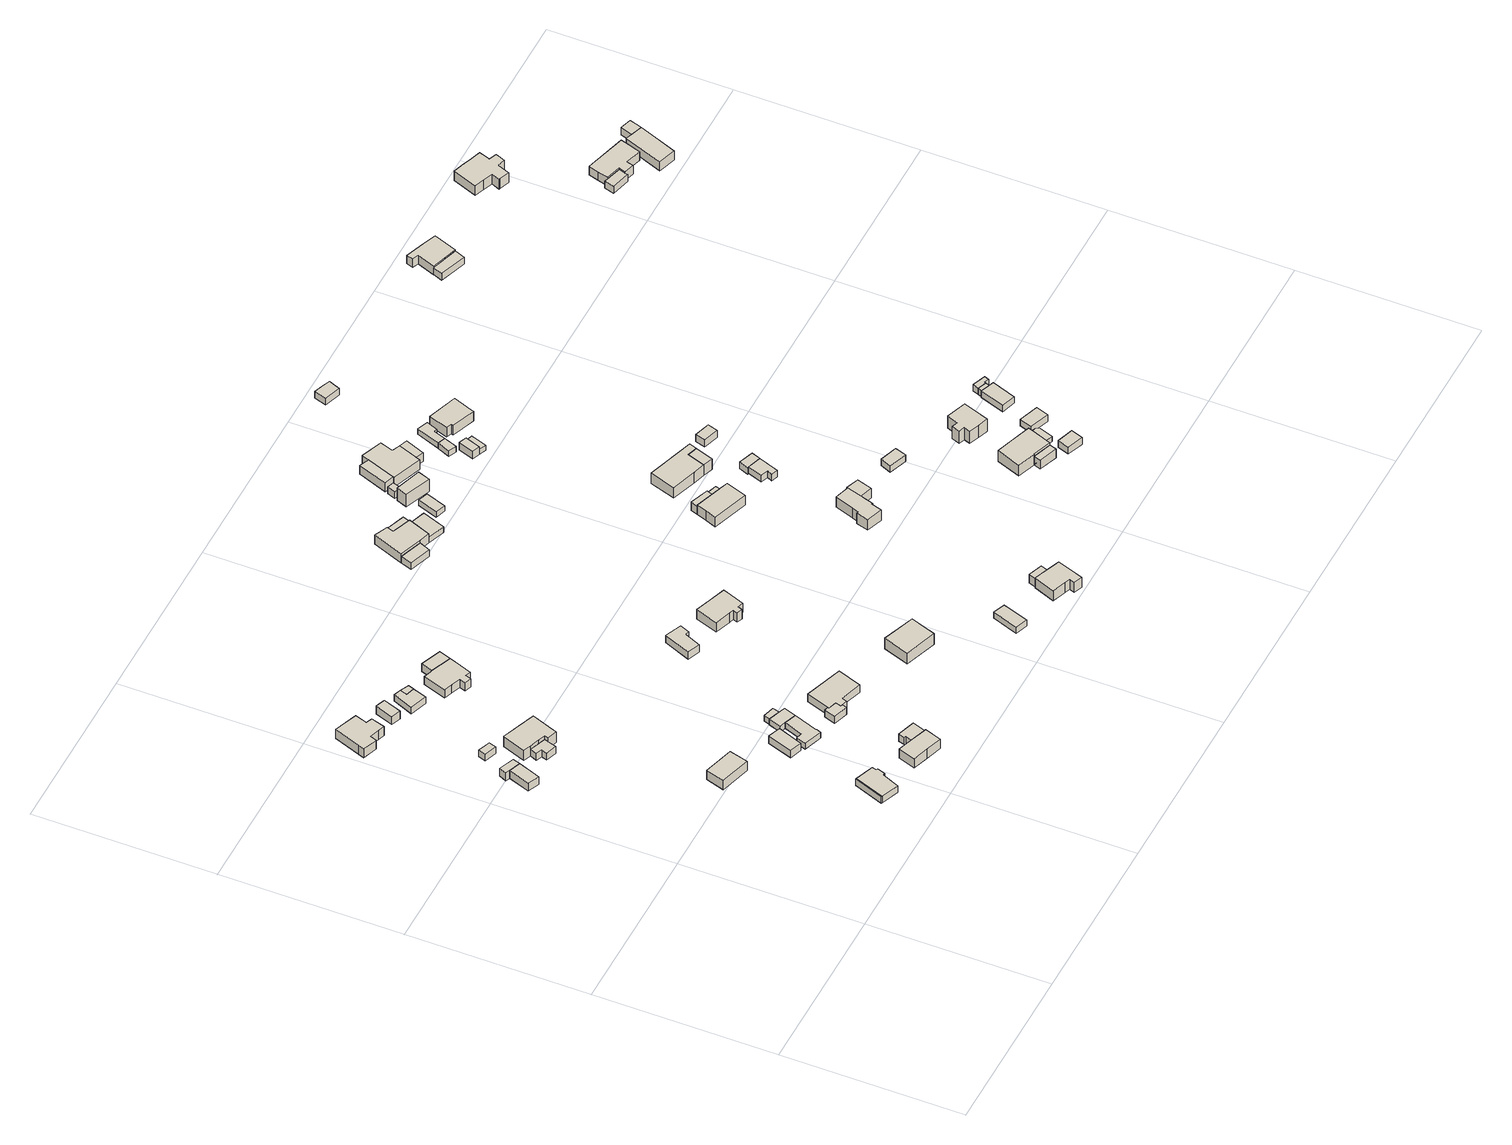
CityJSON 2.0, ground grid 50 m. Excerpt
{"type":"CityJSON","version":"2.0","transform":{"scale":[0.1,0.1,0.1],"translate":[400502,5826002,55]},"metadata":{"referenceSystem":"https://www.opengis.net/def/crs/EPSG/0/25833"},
"CityObjects":{
"building1":{"type":"Building","attributes":{"Gemeindeschluessel":"11000011","BezugspunktDach":"2200","function":"31001_2143","measuredHeight":2.61,"storeysAboveGround":1},"address":[{"country":"Germany","locality":"Berlin","thoroughfareNumber":"89 (1)","thoroughfareName":"Hauptweg"}],"geometry":[{"type":"Solid","lod":"1","boundaries":[[[[0,1,2,3]],[[4,5,6,7]],[[4,7,3,2]],[[5,4,2,1]],[[6,5,1,0]],[[7,6,0,3]]]]}]},
"building2":{"type":"Building","attributes":{"Gemeindeschluessel":"11000011","BezugspunktDach":"2200","function":"31001_2463","measuredHeight":2.58,"storeysAboveGround":1},"address":[{"country":"Germany","locality":"Berlin","thoroughfareNumber":"89 (2)","thoroughfareName":"Hauptweg"}],"geometry":[{"type":"Solid","lod":"1","boundaries":[[[[2,1,8,9,10]],[[11,12,5,4,13]],[[11,13,10,9]],[[12,11,9,8]],[[5,12,8,1]],[[4,5,1,2]],[[13,4,2,10]]]]}]},
"building3":{"type":"Building","attributes":{"Gemeindeschluessel":"11000011","BezugspunktDach":"2200","function":"31001_2143","measuredHeight":2.24,"storeysAboveGround":1},"address":[{"country":"Germany","locality":"Berlin","thoroughfareNumber":"89 (3)","thoroughfareName":"Hauptweg"}],"geometry":[{"type":"Solid","lod":"1","boundaries":[[[[14,15,16,17]],[[18,19,20,21]],[[18,21,17,16]],[[19,18,16,15]],[[20,19,15,14]],[[21,20,14,17]]]]}]},
"building4":{"type":"Building","attributes":{"Gemeindeschluessel":"11000011","BezugspunktDach":"2200","function":"31001_1010","measuredHeight":5.2,"storeysAboveGround":1},"address":[{"country":"Germany","locality":"Berlin","thoroughfareNumber":"79","thoroughfareName":"Am Ahornweg"}],"geometry":[{"type":"Solid","lod":"1","boundaries":[[[[22,23,24,25,26,27,28,29,30,31,32]],[[33,34,35,36,37,38,39,40,41,42,43]],[[33,43,32,31]],[[34,33,31,30]],[[35,34,30,29]],[[36,35,29,28]],[[37,36,28,27]],[[38,37,27,26]],[[39,38,26,25]],[[40,39,25,24]],[[41,40,24,23]],[[42,41,23,22]],[[43,42,22,32]]]]}]},
"building5":{"type":"Building","attributes":{"Gemeindeschluessel":"11000011","BezugspunktDach":"2200","function":"51009_1610","measuredHeight":2.12,"storeysAboveGround":0},"address":[{"country":"Germany","locality":"Berlin"}],"geometry":[{"type":"Solid","lod":"1","boundaries":[[[[44,45,46,47]],[[48,49,50,51]],[[48,51,47,46]],[[49,48,46,45]],[[50,49,45,44]],[[51,50,44,47]]]]}]},
"building6":{"type":"Building","attributes":{"Gemeindeschluessel":"11000011","BezugspunktDach":"2200","function":"31001_1010","measuredHeight":3.59,"storeysAboveGround":1},"address":[{"country":"Germany","locality":"Berlin","thoroughfareNumber":"162","thoroughfareName":"Hauptweg"}],"geometry":[{"type":"Solid","lod":"1","boundaries":[[[[52,53,54,55]],[[56,57,58,59]],[[56,59,55,54]],[[57,56,54,53]],[[58,57,53,52]],[[59,58,52,55]]]]}]},
"building7":{"type":"Building","attributes":{"Gemeindeschluessel":"11000011","BezugspunktDach":"2200","function":"51009_1610","measuredHeight":2.34,"storeysAboveGround":0},"address":[{"country":"Germany","locality":"Berlin"}],"geometry":[{"type":"Solid","lod":"1","boundaries":[[[[60,61,62,63,64,65,66]],[[67,68,69,70,71,72,73]],[[67,73,66,65]],[[68,67,65,64]],[[69,68,64,63]],[[70,69,63,62]],[[71,70,62,61]],[[72,71,61,60]],[[73,72,60,66]]]]}]},
"building8":{"type":"Building","attributes":{"Gemeindeschluessel":"11000011","BezugspunktDach":"2200","function":"31001_2143","measuredHeight":2.2,"storeysAboveGround":1},"address":[{"country":"Germany","locality":"Berlin","thoroughfareNumber":"173 (1)","thoroughfareName":"Am Lindenweg"}],"geometry":[{"type":"Solid","lod":"1","boundaries":[[[[74,75,76,77,78,79,45,44]],[[80,81,82,83,84,85,86,87]],[[80,87,44,45]],[[81,80,45,79]],[[82,81,79,78]],[[83,82,78,77]],[[84,83,77,76]],[[85,84,76,75]],[[86,85,75,74]],[[87,86,74,44]]]]}]},
"building9":{"type":"Building","attributes":{"Gemeindeschluessel":"11000011","BezugspunktDach":"2200","function":"31001_1010","measuredHeight":4.17,"storeysAboveGround":1},"address":[{"country":"Germany","locality":"Berlin","thoroughfareNumber":"89","thoroughfareName":"Hauptweg"}],"geometry":[{"type":"Solid","lod":"1","boundaries":[[[[88,89,90,91,92,93,94,95,96,97]],[[98,99,100,101,102,69,68,103,67,104]],[[98,104,97,96]],[[99,98,96,95]],[[100,99,95,94]],[[101,100,94,93]],[[102,101,93,92]],[[69,102,92,91]],[[68,69,91,90]],[[103,68,90,89]],[[67,103,89,88]],[[104,67,88,97]]]]}]},
"building10":{"type":"Building","attributes":{"Gemeindeschluessel":"11000011","BezugspunktDach":"2200","function":"31001_1010","measuredHeight":2.87,"storeysAboveGround":1},"address":[{"country":"Germany","locality":"Berlin","thoroughfareNumber":"79 (1)","thoroughfareName":"Am Ahornweg"}],"geometry":[{"type":"Solid","lod":"1","boundaries":[[[[105,106,107,108,109]],[[110,111,112,113,114]],[[110,114,109,108]],[[111,110,108,107]],[[112,111,107,106]],[[113,112,106,105]],[[114,113,105,109]]]]}]},
"building11":{"type":"Building","attributes":{"Gemeindeschluessel":"11000011","BezugspunktDach":"2200","function":"31001_2723","measuredHeight":2.41,"storeysAboveGround":1},"address":[{"country":"Germany","locality":"Berlin","thoroughfareNumber":"162 (1)","thoroughfareName":"Hauptweg"}],"geometry":[{"type":"Solid","lod":"1","boundaries":[[[[115,116,117,118]],[[119,120,121,122]],[[119,122,118,117]],[[120,119,117,116]],[[121,120,116,115]],[[122,121,115,118]]]]}]},
"building12":{"type":"Building","attributes":{"Gemeindeschluessel":"11000011","BezugspunktDach":"2200","function":"31001_2143","measuredHeight":2.14,"storeysAboveGround":1},"address":[{"country":"Germany","locality":"Berlin","thoroughfareNumber":"91 (2)","thoroughfareName":"Hauptweg"}],"geometry":[{"type":"Solid","lod":"1","boundaries":[[[[123,124,125,126,127,128]],[[129,130,131,132,133,134]],[[129,134,128,127]],[[130,129,127,126]],[[131,130,126,125]],[[132,131,125,124]],[[133,132,124,123]],[[134,133,123,128]]]]}]},
"building13":{"type":"Building","attributes":{"Gemeindeschluessel":"11000011","BezugspunktDach":"2200","function":"51009_1610","measuredHeight":2.03,"storeysAboveGround":0},"address":[{"country":"Germany","locality":"Berlin"}],"geometry":[{"type":"Solid","lod":"1","boundaries":[[[[124,135,126,125]],[[136,137,138,139]],[[136,139,125,126]],[[137,136,126,135]],[[138,137,135,124]],[[139,138,124,125]]]]}]},
"building14":{"type":"Building","attributes":{"Gemeindeschluessel":"11000011","function":"31001_1010"},"address":[{"country":"Germany","locality":"Berlin","thoroughfareNumber":"173","thoroughfareName":"Am Lindenweg"}],"children":["building14-1","building14-2"]},
"building14-1":{"type":"BuildingPart","attributes":{"BezugspunktDach":"2200","measuredHeight":3.71,"storeysAboveGround":1},"parents":["building14"],"geometry":[{"type":"MultiSurface","lod":"1","boundaries":[[[140,141,142,143,144,145]],[[146,147,148,149,150,151]],[[146,151,145,144]],[[147,146,144,143]],[[152,153,147,143,142]],[[149,148,142,141]],[[150,149,141,140]],[[151,150,140,145]],[[154,148,147,153,152]]]}]},
"building14-2":{"type":"BuildingPart","attributes":{"BezugspunktDach":"2200","measuredHeight":2.48,"storeysAboveGround":1},"parents":["building14"],"geometry":[{"type":"Solid","lod":"1","boundaries":[[[[152,155,156,157,158,153]],[[159,160,161,162,148,147]],[[159,147,153,158]],[[160,159,158,157]],[[161,160,157,156]],[[162,161,156,155]],[[148,162,155,152]],[[152,153,147,148]]]]}]},
"building15":{"type":"Building","attributes":{"Gemeindeschluessel":"11000011","BezugspunktDach":"2200","function":"31001_2723","measuredHeight":1.94,"storeysAboveGround":1},"address":[{"country":"Germany","locality":"Berlin","thoroughfareNumber":"175 (1)","thoroughfareName":"Am Lindenweg"}],"geometry":[{"type":"Solid","lod":"1","boundaries":[[[[163,164,165,166,167,168,169,170]],[[171,172,173,174,175,176,177,178]],[[171,178,170,169]],[[172,171,169,168]],[[173,172,168,167]],[[174,173,167,166]],[[175,174,166,165]],[[176,175,165,164]],[[177,176,164,163]],[[178,177,163,170]]]]}]},
"building16":{"type":"Building","attributes":{"Gemeindeschluessel":"11000011","BezugspunktDach":"2200","function":"31001_2463","measuredHeight":1.91,"storeysAboveGround":1},"address":[{"country":"Germany","locality":"Berlin","thoroughfareNumber":"175 (2)","thoroughfareName":"Am Lindenweg"}],"geometry":[{"type":"Solid","lod":"1","boundaries":[[[[167,166,179,180,181,182]],[[183,184,185,174,173,186]],[[183,186,182,181]],[[184,183,181,180]],[[185,184,180,179]],[[174,185,179,166]],[[173,174,166,167]],[[186,173,167,182]]]]}]},
"building17":{"type":"Building","attributes":{"Gemeindeschluessel":"11000011","BezugspunktDach":"2200","function":"31001_2723","measuredHeight":1.85,"storeysAboveGround":1},"address":[{"country":"Germany","locality":"Berlin","thoroughfareNumber":"175 (3)","thoroughfareName":"Am Lindenweg"}],"geometry":[{"type":"Solid","lod":"1","boundaries":[[[[180,187,188,181]],[[189,190,191,192]],[[189,192,181,188]],[[190,189,188,187]],[[191,190,187,180]],[[192,191,180,181]]]]}]},
"building18":{"type":"Building","attributes":{"Gemeindeschluessel":"11000011","BezugspunktDach":"2200","function":"31001_1010","measuredHeight":2.69,"storeysAboveGround":1},"address":[{"country":"Germany","locality":"Berlin","thoroughfareNumber":"91","thoroughfareName":"Hauptweg"}],"geometry":[{"type":"Solid","lod":"1","boundaries":[[[[193,194,195,196,197,198,199,200,201,202,203]],[[204,205,206,207,208,209,210,211,212,213,214]],[[204,214,203,202]],[[205,204,202,201]],[[206,205,201,200]],[[207,206,200,199]],[[208,207,199,198]],[[209,208,198,197]],[[210,209,197,196]],[[211,210,196,195]],[[212,211,195,194]],[[213,212,194,193]],[[214,213,193,203]]]]}]},
"building19":{"type":"Building","attributes":{"Gemeindeschluessel":"11000011","BezugspunktDach":"2200","function":"51009_1610","measuredHeight":2.43,"storeysAboveGround":0},"address":[{"country":"Germany","locality":"Berlin"}],"geometry":[{"type":"Solid","lod":"1","boundaries":[[[[215,216,217,218,219,220,221,222]],[[223,224,225,226,227,228,229,230]],[[223,230,222,221]],[[224,223,221,220]],[[225,224,220,219]],[[226,225,219,218]],[[227,226,218,217]],[[228,227,217,216]],[[229,228,216,215]],[[230,229,215,222]]]]}]},
"building20":{"type":"Building","attributes":{"Gemeindeschluessel":"11000011","BezugspunktDach":"2200","function":"31001_2463","measuredHeight":2.58,"storeysAboveGround":1},"address":[{"country":"Germany","locality":"Berlin","thoroughfareNumber":"91 (1)","thoroughfareName":"Hauptweg"}],"geometry":[{"type":"Solid","lod":"1","boundaries":[[[[199,231,232,200]],[[233,234,235,236]],[[233,236,200,232]],[[234,233,232,231]],[[235,234,231,199]],[[236,235,199,200]]]]}]},
"building21":{"type":"Building","attributes":{"Gemeindeschluessel":"11000011","BezugspunktDach":"2200","function":"31001_1010","measuredHeight":2.49,"storeysAboveGround":1},"address":[{"country":"Germany","locality":"Berlin","thoroughfareNumber":"175","thoroughfareName":"Am Lindenweg"}],"geometry":[{"type":"Solid","lod":"1","boundaries":[[[[218,217,216,237,238,239,240,241,220,219]],[[242,243,244,245,246,247,248,249,250,251]],[[242,251,219,220]],[[243,242,220,241]],[[244,243,241,240]],[[245,244,240,239]],[[246,245,239,238]],[[247,246,238,237]],[[248,247,237,216]],[[249,248,216,217]],[[250,249,217,218]],[[251,250,218,219]]]]}]},
"building22":{"type":"Building","attributes":{"Gemeindeschluessel":"11000011","BezugspunktDach":"2200","function":"31001_1010","measuredHeight":2.49,"storeysAboveGround":1},"address":[{"country":"Germany","locality":"Berlin","thoroughfareNumber":"178 (1)","thoroughfareName":"Am Lindenweg"}],"geometry":[{"type":"Solid","lod":"1","boundaries":[[[[252,253,254,255,256,257]],[[258,259,260,261,262,263]],[[258,263,257,256]],[[259,258,256,255]],[[260,259,255,254]],[[261,260,254,253]],[[262,261,253,252]],[[263,262,252,257]]]]}]},
"building23":{"type":"Building","attributes":{"Gemeindeschluessel":"11000011","BezugspunktDach":"2200","function":"31001_1010","measuredHeight":3.91,"storeysAboveGround":1},"address":[{"country":"Germany","locality":"Berlin","thoroughfareNumber":"253","thoroughfareName":"Am Lindenweg"}],"geometry":[{"type":"Solid","lod":"1","boundaries":[[[[264,265,266,267,268]],[[269,270,271,272,273]],[[269,273,268,267]],[[270,269,267,266]],[[271,270,266,265]],[[272,271,265,264]],[[273,272,264,268]]]]}]},
"building24":{"type":"Building","attributes":{"Gemeindeschluessel":"11000011","BezugspunktDach":"2200","function":"31001_1010","measuredHeight":3.7,"storeysAboveGround":1},"address":[{"country":"Germany","locality":"Berlin","thoroughfareNumber":"178","thoroughfareName":"Am Lindenweg"}],"geometry":[{"type":"Solid","lod":"1","boundaries":[[[[274,275,276,277,278,279,280,281,282,283]],[[284,285,286,287,288,289,290,291,292,293]],[[284,293,283,282]],[[285,284,282,281]],[[286,285,281,280]],[[287,286,280,279]],[[288,287,279,278]],[[289,288,278,277]],[[290,289,277,276]],[[291,290,276,275]],[[292,291,275,274]],[[293,292,274,283]]]]}]},
"building25":{"type":"Building","attributes":{"Gemeindeschluessel":"11000011","BezugspunktDach":"2200","function":"31001_1010","measuredHeight":2.58,"storeysAboveGround":1},"address":[{"country":"Germany","locality":"Berlin","thoroughfareNumber":"154 (1)","thoroughfareName":"Hauptweg"}],"geometry":[{"type":"Solid","lod":"1","boundaries":[[[[294,295,296,297]],[[298,299,300,301]],[[298,301,297,296]],[[299,298,296,295]],[[300,299,295,294]],[[301,300,294,297]]]]}]},
"building26":{"type":"Building","attributes":{"Gemeindeschluessel":"11000011","BezugspunktDach":"2200","function":"31001_1010","measuredHeight":2.08,"storeysAboveGround":1},"address":[{"country":"Germany","locality":"Berlin","thoroughfareNumber":"268 (2)","thoroughfareName":"Am Akazienweg"}],"geometry":[{"type":"Solid","lod":"1","boundaries":[[[[302,303,304,305]],[[306,307,308,309]],[[306,309,305,304]],[[307,306,304,303]],[[308,307,303,302]],[[309,308,302,305]]]]}]},
"building27":{"type":"Building","attributes":{"Gemeindeschluessel":"11000011","BezugspunktDach":"2200","function":"31001_1010","measuredHeight":3.72,"storeysAboveGround":1},"address":[{"country":"Germany","locality":"Berlin","thoroughfareNumber":"154","thoroughfareName":"Hauptweg"}],"geometry":[{"type":"Solid","lod":"1","boundaries":[[[[310,311,312,313,314,315,316,317]],[[318,319,320,321,322,323,299,298]],[[318,298,317,316]],[[319,318,316,315]],[[320,319,315,314]],[[321,320,314,313]],[[322,321,313,312]],[[323,322,312,311]],[[299,323,311,310]],[[298,299,310,317]]]]}]},
"building28":{"type":"Building","attributes":{"Gemeindeschluessel":"11000011","BezugspunktDach":"2200","function":"51009_1610","measuredHeight":2.76,"storeysAboveGround":0},"address":[{"country":"Germany","locality":"Berlin"}],"geometry":[{"type":"Solid","lod":"1","boundaries":[[[[324,325,326,327]],[[319,328,322,320]],[[319,320,327,326]],[[328,319,326,325]],[[322,328,325,324]],[[320,322,324,327]]]]}]},
"building29":{"type":"Building","attributes":{"Gemeindeschluessel":"11000011","BezugspunktDach":"2200","function":"31001_1010","measuredHeight":1.86,"storeysAboveGround":1},"address":[{"country":"Germany","locality":"Berlin","thoroughfareNumber":"154 (2)","thoroughfareName":"Hauptweg"}],"geometry":[{"type":"Solid","lod":"1","boundaries":[[[[329,330,331,332]],[[333,334,335,336]],[[333,336,332,331]],[[334,333,331,330]],[[335,334,330,329]],[[336,335,329,332]]]]}]},
"building30":{"type":"Building","attributes":{"Gemeindeschluessel":"11000011","BezugspunktDach":"2200","function":"31001_1010","measuredHeight":4.25,"storeysAboveGround":1},"address":[{"country":"Germany","locality":"Berlin","thoroughfareNumber":"268","thoroughfareName":"Am Akazienweg"}],"geometry":[{"type":"Solid","lod":"1","boundaries":[[[[337,338,339,340,341,342,343,344,345]],[[346,347,348,349,350,351,352,353,354]],[[346,354,345,344]],[[347,346,344,343]],[[348,347,343,342]],[[349,348,342,341]],[[350,349,341,340]],[[351,350,340,339]],[[352,351,339,338]],[[353,352,338,337]],[[354,353,337,345]]]]}]},
"building31":{"type":"Building","attributes":{"Gemeindeschluessel":"11000011","BezugspunktDach":"2200","function":"31001_1010","measuredHeight":3.09,"storeysAboveGround":1},"address":[{"country":"Germany","locality":"Berlin","thoroughfareNumber":"268 (1)","thoroughfareName":"Am Akazienweg"}],"geometry":[{"type":"Solid","lod":"1","boundaries":[[[[355,356,357,358]],[[359,360,361,362]],[[359,362,358,357]],[[360,359,357,356]],[[361,360,356,355]],[[362,361,355,358]]]]}]},
"building32":{"type":"Building","attributes":{"Gemeindeschluessel":"11000011","BezugspunktDach":"2200","function":"31001_1010","measuredHeight":1.82,"storeysAboveGround":1},"address":[{"country":"Germany","locality":"Berlin","thoroughfareNumber":"154 (3)","thoroughfareName":"Hauptweg"}],"geometry":[{"type":"Solid","lod":"1","boundaries":[[[[363,364,365,366]],[[367,368,369,370]],[[367,370,366,365]],[[368,367,365,364]],[[369,368,364,363]],[[370,369,363,366]]]]}]},
"building33":{"type":"Building","attributes":{"Gemeindeschluessel":"11000011","BezugspunktDach":"2200","function":"31001_2723","measuredHeight":4.79,"storeysAboveGround":1},"address":[{"country":"Germany","locality":"Berlin","thoroughfareNumber":"182 (3)","thoroughfareName":"Grüne Trift"}],"geometry":[{"type":"Solid","lod":"1","boundaries":[[[[371,372,373,374]],[[375,376,377,378]],[[375,378,374,373]],[[376,375,373,372]],[[377,376,372,371]],[[378,377,371,374]]]]}]},
"building34":{"type":"Building","attributes":{"Gemeindeschluessel":"11000011","BezugspunktDach":"2200","function":"31001_2723","measuredHeight":2.16,"storeysAboveGround":1},"address":[{"country":"Germany","locality":"Berlin","thoroughfareNumber":"182 (2)","thoroughfareName":"Grüne Trift"}],"geometry":[{"type":"Solid","lod":"1","boundaries":[[[[379,380,381,382]],[[383,384,385,386]],[[383,386,382,381]],[[384,383,381,380]],[[385,384,380,379]],[[386,385,379,382]]]]}]},
"building35":{"type":"Building","attributes":{"Gemeindeschluessel":"11000011","BezugspunktDach":"2200","function":"31001_2463","measuredHeight":2.97,"storeysAboveGround":1},"address":[{"country":"Germany","locality":"Berlin","thoroughfareNumber":"182 (1)","thoroughfareName":"Grüne Trift"}],"geometry":[{"type":"Solid","lod":"1","boundaries":[[[[387,388,389,390]],[[391,392,393,394]],[[391,394,390,389]],[[392,391,389,388]],[[393,392,388,387]],[[394,393,387,390]]]]}]},
"building36":{"type":"Building","attributes":{"Gemeindeschluessel":"11000011","function":"31001_1010"},"address":[{"country":"Germany","locality":"Berlin","thoroughfareNumber":"248","thoroughfareName":"Am Lindenweg"}],"children":["building36-1","building36-2"]},
"building36-1":{"type":"BuildingPart","attributes":{"BezugspunktDach":"2200","measuredHeight":3.56,"storeysAboveGround":1},"parents":["building36"],"geometry":[{"type":"Solid","lod":"1","boundaries":[[[[395,396,397,398,399,400,401,402]],[[403,404,405,406,407,408,409,410]],[[403,410,402,401]],[[404,403,401,400]],[[405,411,412,404,400,399]],[[406,405,399,398]],[[407,406,398,397]],[[408,407,397,396]],[[409,408,396,395]],[[410,409,395,402]],[[404,412,411,405]]]]}]},
"building36-2":{"type":"BuildingPart","attributes":{"BezugspunktDach":"2200","measuredHeight":2.77,"storeysAboveGround":1},"parents":["building36"],"geometry":[{"type":"Solid","lod":"1","boundaries":[[[[411,413,414,415,412]],[[416,417,418,405,404]],[[416,404,412,415]],[[417,416,415,414]],[[418,417,414,413]],[[405,418,413,411]],[[411,412,404,405]]]]}]},
"building37":{"type":"Building","attributes":{"Gemeindeschluessel":"11000011","BezugspunktDach":"2200","function":"31001_1010","measuredHeight":3.04,"storeysAboveGround":1},"address":[{"country":"Germany","locality":"Berlin","thoroughfareNumber":"182","thoroughfareName":"Grüne Trift"}],"geometry":[{"type":"Solid","lod":"1","boundaries":[[[[419,420,421,422,423,424,388,387,425]],[[426,427,428,429,430,431,432,433,434]],[[426,434,425,387]],[[427,426,387,388]],[[428,427,388,424]],[[429,428,424,423]],[[430,429,423,422]],[[431,430,422,421]],[[432,431,421,420]],[[433,432,420,419]],[[434,433,419,425]]]]}]},
"building38":{"type":"Building","attributes":{"Gemeindeschluessel":"11000011","BezugspunktDach":"2200","function":"31001_1010","measuredHeight":4.08,"storeysAboveGround":1},"address":[{"country":"Germany","locality":"Berlin","thoroughfareNumber":"272","thoroughfareName":"Am Akazienweg"}],"geometry":[{"type":"Solid","lod":"1","boundaries":[[[[435,436,437,438,439,440,441,442,443,444,445]],[[446,447,448,449,450,451,452,453,454,455,456]],[[446,456,445,444]],[[447,446,444,443]],[[448,447,443,442]],[[449,448,442,441]],[[450,449,441,440]],[[451,450,440,439]],[[452,451,439,438]],[[453,452,438,437]],[[454,453,437,436]],[[455,454,436,435]],[[456,455,435,445]]]]}]},
"building39":{"type":"Building","attributes":{"Gemeindeschluessel":"11000011","BezugspunktDach":"2200","function":"51009_1610","measuredHeight":2.61,"storeysAboveGround":0},"address":[{"country":"Germany","locality":"Berlin"}],"geometry":[{"type":"Solid","lod":"1","boundaries":[[[[457,458,459,460]],[[461,462,463,464]],[[461,464,460,459]],[[462,461,459,458]],[[463,462,458,457]],[[464,463,457,460]]]]}]},
"building40":{"type":"Building","attributes":{"Gemeindeschluessel":"11000011","BezugspunktDach":"2200","function":"51009_1610","measuredHeight":2.95,"storeysAboveGround":0},"address":[{"country":"Germany","locality":"Berlin"}],"geometry":[{"type":"Solid","lod":"1","boundaries":[[[[465,466,421,420]],[[467,468,469,470]],[[467,470,420,421]],[[468,467,421,466]],[[469,468,466,465]],[[470,469,465,420]]]]}]},
"building41":{"type":"Building","attributes":{"Gemeindeschluessel":"11000011","BezugspunktDach":"2200","function":"51009_1610","measuredHeight":3.93,"storeysAboveGround":0},"address":[{"country":"Germany","locality":"Berlin"}],"geometry":[{"type":"Solid","lod":"1","boundaries":[[[[471,472,473,474,475]],[[450,476,477,478,451]],[[450,451,475,474]],[[476,450,474,473]],[[477,476,473,472]],[[478,477,472,471]],[[451,478,471,475]]]]}]},
"building42":{"type":"Building","attributes":{"Gemeindeschluessel":"11000011","BezugspunktDach":"2200","function":"51009_1610","measuredHeight":1.85,"storeysAboveGround":0},"address":[{"country":"Germany","locality":"Berlin"}],"geometry":[{"type":"Solid","lod":"1","boundaries":[[[[479,480,481,482]],[[483,484,485,486]],[[483,486,482,481]],[[484,483,481,480]],[[485,484,480,479]],[[486,485,479,482]]]]}]},
"building43":{"type":"Building","attributes":{"Gemeindeschluessel":"11000011","BezugspunktDach":"2200","function":"31001_1010","measuredHeight":2.76,"storeysAboveGround":1},"address":[{"country":"Germany","locality":"Berlin","thoroughfareNumber":"181 (1)","thoroughfareName":"Am Lindenweg"}],"geometry":[{"type":"Solid","lod":"1","boundaries":[[[[487,488,489,490,491]],[[492,493,494,495,496]],[[492,496,491,490]],[[493,492,490,489]],[[494,493,489,488]],[[495,494,488,487]],[[496,495,487,491]]]]}]},
"building44":{"type":"Building","attributes":{"Gemeindeschluessel":"11000011","BezugspunktDach":"2200","function":"31001_1010","measuredHeight":3.88,"storeysAboveGround":1},"address":[{"country":"Germany","locality":"Berlin","thoroughfareNumber":"247","thoroughfareName":"Am Lindenweg"}],"geometry":[{"type":"Solid","lod":"1","boundaries":[[[[497,498,499,500,501,502,503,504]],[[505,506,507,508,509,510,511,512]],[[505,512,504,503]],[[506,505,503,502]],[[507,506,502,501]],[[508,507,501,500]],[[509,508,500,499]],[[510,509,499,498]],[[511,510,498,497]],[[512,511,497,504]]]]}]},
"building45":{"type":"Building","attributes":{"Gemeindeschluessel":"11000011","BezugspunktDach":"2200","function":"51009_1610","measuredHeight":1.76,"storeysAboveGround":0},"address":[{"country":"Germany","locality":"Berlin"}],"geometry":[{"type":"Solid","lod":"1","boundaries":[[[[513,514,515,516]],[[494,517,518,495]],[[494,495,516,515]],[[517,494,515,514]],[[518,517,514,513]],[[495,518,513,516]]]]}]},
"building46":{"type":"Building","attributes":{"Gemeindeschluessel":"11000011","BezugspunktDach":"2200","function":"31001_1010","measuredHeight":1.8,"storeysAboveGround":1},"address":[{"country":"Germany","locality":"Berlin","thoroughfareNumber":"181 (2)","thoroughfareName":"Am Lindenweg"}],"geometry":[{"type":"Solid","lod":"1","boundaries":[[[[480,519,520,521,522,481]],[[523,524,525,526,527,528]],[[523,528,481,522]],[[524,523,522,521]],[[525,524,521,520]],[[526,525,520,519]],[[527,526,519,480]],[[528,527,480,481]]]]}]},
"building47":{"type":"Building","attributes":{"Gemeindeschluessel":"11000011","BezugspunktDach":"2200","function":"31001_1010","measuredHeight":2.24,"storeysAboveGround":1},"address":[{"country":"Germany","locality":"Berlin","thoroughfareNumber":"248 (1)","thoroughfareName":"Am Lindenweg"}],"geometry":[{"type":"Solid","lod":"1","boundaries":[[[[529,530,531,532,533,534]],[[535,536,537,538,539,540]],[[535,540,534,533]],[[536,535,533,532]],[[537,536,532,531]],[[538,537,531,530]],[[539,538,530,529]],[[540,539,529,534]]]]}]},
"building48":{"type":"Building","attributes":{"Gemeindeschluessel":"11000011","BezugspunktDach":"2200","function":"51009_1610","measuredHeight":3.46,"storeysAboveGround":0},"address":[{"country":"Germany","locality":"Berlin"}],"geometry":[{"type":"Solid","lod":"1","boundaries":[[[[541,501,500,498]],[[508,507,542,510]],[[508,510,498,500]],[[507,508,500,501]],[[542,507,501,541]],[[510,542,541,498]]]]}]},
"building49":{"type":"Building","attributes":{"Gemeindeschluessel":"11000011","BezugspunktDach":"2200","function":"31001_1010","measuredHeight":2.21,"storeysAboveGround":1},"address":[{"country":"Germany","locality":"Berlin","thoroughfareNumber":"248 (2)","thoroughfareName":"Am Lindenweg"}],"geometry":[{"type":"Solid","lod":"1","boundaries":[[[[533,532,543,544,545]],[[546,547,536,535,548]],[[546,548,545,544]],[[547,546,544,543]],[[536,547,543,532]],[[535,536,532,533]],[[548,535,533,545]]]]}]},
"building50":{"type":"Building","attributes":{"Gemeindeschluessel":"11000011","BezugspunktDach":"2200","function":"31001_1010","measuredHeight":3.9,"storeysAboveGround":1},"address":[{"country":"Germany","locality":"Berlin","thoroughfareNumber":"181","thoroughfareName":"Am Lindenweg"}],"geometry":[{"type":"Solid","lod":"1","boundaries":[[[[549,550,551,552,553,554,555]],[[556,557,558,559,560,561,562]],[[556,562,555,554]],[[557,556,554,553]],[[558,557,553,552]],[[559,558,552,551]],[[560,559,551,550]],[[561,560,550,549]],[[562,561,549,555]]]]}]},
"building51":{"type":"Building","attributes":{"Gemeindeschluessel":"11000011","BezugspunktDach":"2200","function":"51009_1611","measuredHeight":2.18,"storeysAboveGround":0},"address":[{"country":"Germany","locality":"Berlin"}],"geometry":[{"type":"Solid","lod":"1","boundaries":[[[[563,564,565,566]],[[567,568,569,570]],[[567,570,566,565]],[[568,567,565,564]],[[569,568,564,563]],[[570,569,563,566]]]]}]},
"building52":{"type":"Building","attributes":{"Gemeindeschluessel":"11000011","BezugspunktDach":"2200","function":"31001_2463","measuredHeight":2.27,"storeysAboveGround":1},"address":[{"country":"Germany","locality":"Berlin","thoroughfareNumber":"247 (1)","thoroughfareName":"Am Lindenweg"}],"geometry":[{"type":"Solid","lod":"1","boundaries":[[[[571,572,573,574]],[[575,576,577,578]],[[575,578,574,573]],[[576,575,573,572]],[[577,576,572,571]],[[578,577,571,574]]]]}]},
"building53":{"type":"Building","attributes":{"Gemeindeschluessel":"11000011","BezugspunktDach":"2200","function":"51009_1610","measuredHeight":2.19,"storeysAboveGround":0},"address":[{"country":"Germany","locality":"Berlin"}],"geometry":[{"type":"Solid","lod":"1","boundaries":[[[[579,580,581,582,583]],[[584,585,586,587,588]],[[584,588,583,582]],[[585,584,582,581]],[[586,585,581,580]],[[587,586,580,579]],[[588,587,579,583]]]]}]},
"building54":{"type":"Building","attributes":{"Gemeindeschluessel":"11000011","function":"31001_1010"},"address":[{"country":"Germany","locality":"Berlin","thoroughfareNumber":"344","thoroughfareName":"Am Akazienweg"}],"children":["building54-1","building54-2"]},
"building54-1":{"type":"BuildingPart","attributes":{"BezugspunktDach":"2200","measuredHeight":4.22,"storeysAboveGround":1},"parents":["building54"],"geometry":[{"type":"MultiSurface","lod":"1","boundaries":[[[589,590,591,592,593,594,595,596]],[[597,598,599,600,601,602,603,604]],[[597,604,596,595]],[[598,597,595,594]],[[599,598,594,593]],[[600,599,593,592]],[[601,600,592,591]],[[605,606,591,590]],[[603,602,590,589]],[[604,603,589,596]],[[602,601,606,605]]]}]},
"building54-2":{"type":"BuildingPart","attributes":{"BezugspunktDach":"2200","measuredHeight":2.86,"storeysAboveGround":1},"parents":["building54"],"geometry":[{"type":"MultiSurface","lod":"1","boundaries":[[[607,606,608,609]],[[603,601,610,611]],[[603,611,609,608]],[[601,603,608,605,602,601,606]],[[610,601,606,607]],[[611,610,607,609]],[[606,601,602,605]]]}]},
"building55":{"type":"Building","attributes":{"Gemeindeschluessel":"11000011","BezugspunktDach":"2200","function":"31001_2143","measuredHeight":2.29,"storeysAboveGround":1},"address":[{"country":"Germany","locality":"Berlin","thoroughfareNumber":"344 (2)","thoroughfareName":"Am Akazienweg"}],"geometry":[{"type":"Solid","lod":"1","boundaries":[[[[612,613,614,615]],[[616,617,618,619]],[[616,619,615,614]],[[617,616,614,613]],[[618,617,613,612]],[[619,618,612,615]]]]}]},
"building56":{"type":"Building","attributes":{"Gemeindeschluessel":"11000011","BezugspunktDach":"2200","function":"51009_1610","measuredHeight":1.75,"storeysAboveGround":0},"address":[{"country":"Germany","locality":"Berlin"}],"geometry":[{"type":"Solid","lod":"1","boundaries":[[[[620,621,622,623,624]],[[625,626,627,628,629]],[[625,629,624,623]],[[626,625,623,622]],[[627,626,622,621]],[[628,627,621,620]],[[629,628,620,624]]]]}]},
"building57":{"type":"Building","attributes":{"Gemeindeschluessel":"11000011","BezugspunktDach":"2200","function":"31001_1010","measuredHeight":5.62,"storeysAboveGround":1},"address":[{"country":"Germany","locality":"Berlin","thoroughfareNumber":"343","thoroughfareName":"Am Akazienweg"}],"geometry":[{"type":"Solid","lod":"1","boundaries":[[[[630,631,632,633,634,635,636,637,638]],[[639,640,641,642,643,644,645,646,647]],[[639,647,638,637]],[[640,639,637,636]],[[641,640,636,635]],[[642,641,635,634]],[[643,642,634,633]],[[644,643,633,632]],[[645,644,632,631]],[[646,645,631,630]],[[647,646,630,638]]]]}]},
"building58":{"type":"Building","attributes":{"Gemeindeschluessel":"11000011","BezugspunktDach":"2200","function":"31001_2463","measuredHeight":2.28,"storeysAboveGround":1},"address":[{"country":"Germany","locality":"Berlin","thoroughfareNumber":"344 (1)","thoroughfareName":"Am Akazienweg"}],"geometry":[{"type":"Solid","lod":"1","boundaries":[[[[648,649,650,651]],[[652,653,654,655]],[[652,655,651,650]],[[653,652,650,649]],[[654,653,649,648]],[[655,654,648,651]]]]}]},
"building59":{"type":"Building","attributes":{"Gemeindeschluessel":"11000011","BezugspunktDach":"2200","function":"31001_2723","measuredHeight":2.12,"storeysAboveGround":1},"address":[{"country":"Germany","locality":"Berlin","thoroughfareNumber":"343 (1)","thoroughfareName":"Am Akazienweg"}],"geometry":[{"type":"Solid","lod":"1","boundaries":[[[[656,657,658,659,660,661]],[[662,663,664,665,666,667]],[[662,667,661,660]],[[663,662,660,659]],[[664,663,659,658]],[[665,664,658,657]],[[666,665,657,656]],[[667,666,656,661]]]]}]},
"building60":{"type":"Building","attributes":{"Gemeindeschluessel":"11000011","BezugspunktDach":"2200","function":"51009_1610","measuredHeight":2.07,"storeysAboveGround":0},"address":[{"country":"Germany","locality":"Berlin"}],"geometry":[{"type":"Solid","lod":"1","boundaries":[[[[658,668,669,659]],[[670,671,664,663]],[[670,663,659,669]],[[671,670,669,668]],[[664,671,668,658]],[[663,664,658,659]]]]}]},
"building61":{"type":"Building","attributes":{"Gemeindeschluessel":"11000011","BezugspunktDach":"2200","function":"31001_2723","measuredHeight":2.07,"storeysAboveGround":1},"address":[{"country":"Germany","locality":"Berlin","thoroughfareNumber":"343 (2)","thoroughfareName":"Am Akazienweg"}],"geometry":[{"type":"Solid","lod":"1","boundaries":[[[[668,672,673,674,675,669]],[[676,677,678,679,671,670]],[[676,670,669,675]],[[677,676,675,674]],[[678,677,674,673]],[[679,678,673,672]],[[671,679,672,668]],[[670,671,668,669]]]]}]},
"building62":{"type":"Building","attributes":{"Gemeindeschluessel":"11000011","BezugspunktDach":"2200","function":"51009_1610","measuredHeight":2.72,"storeysAboveGround":0},"address":[{"country":"Germany","locality":"Berlin"}],"geometry":[{"type":"Solid","lod":"1","boundaries":[[[[680,681,682,683]],[[684,685,686,687]],[[684,687,683,682]],[[685,684,682,681]],[[686,685,681,680]],[[687,686,680,683]]]]}]},
"building63":{"type":"Building","attributes":{"Gemeindeschluessel":"11000011","BezugspunktDach":"2200","function":"31001_1010","measuredHeight":3.41,"storeysAboveGround":1},"address":[{"country":"Germany","locality":"Berlin","thoroughfareNumber":"189","thoroughfareName":"Grüne Trift"}],"geometry":[{"type":"Solid","lod":"1","boundaries":[[[[688,689,690,691,692,693,694,695]],[[696,697,698,699,700,701,702,703]],[[696,703,695,694]],[[697,696,694,693]],[[698,697,693,692]],[[699,698,692,691]],[[700,699,691,690]],[[701,700,690,689]],[[702,701,689,688]],[[703,702,688,695]]]]}]},
"building64":{"type":"Building","attributes":{"Gemeindeschluessel":"11000011","BezugspunktDach":"2200","function":"31001_1010","measuredHeight":3.97,"storeysAboveGround":1},"address":[{"country":"Germany","locality":"Berlin","thoroughfareNumber":"284","thoroughfareName":"Am Akazienweg"}],"geometry":[{"type":"Solid","lod":"1","boundaries":[[[[704,705,706,707,708,709,710,711,712,713,714,715,716,717]],[[718,719,720,721,722,723,724,725,726,727,728,729,730,731]],[[718,731,717,716]],[[719,718,716,715]],[[720,719,715,714]],[[721,720,714,713]],[[722,721,713,712]],[[723,722,712,711]],[[724,723,711,710]],[[725,724,710,709]],[[726,725,709,708]],[[727,726,708,707]],[[728,727,707,706]],[[729,728,706,705]],[[730,729,705,704]],[[731,730,704,717]]]]}]},
"building65":{"type":"Building","attributes":{"Gemeindeschluessel":"11000011","BezugspunktDach":"2200","function":"51009_1610","measuredHeight":2.39,"storeysAboveGround":0},"address":[{"country":"Germany","locality":"Berlin"}],"geometry":[{"type":"Solid","lod":"1","boundaries":[[[[732,733,734,735,736,737]],[[738,739,740,741,742,743]],[[738,743,737,736]],[[739,738,736,735]],[[740,739,735,734]],[[741,740,734,733]],[[742,741,733,732]],[[743,742,732,737]]]]}]},
"building66":{"type":"Building","attributes":{"Gemeindeschluessel":"11000011","BezugspunktDach":"2200","function":"31001_1010","measuredHeight":3.39,"storeysAboveGround":1},"address":[{"country":"Germany","locality":"Berlin","thoroughfareNumber":"195","thoroughfareName":"Grüne Trift"}],"geometry":[{"type":"Solid","lod":"1","boundaries":[[[[744,745,746,747,748,749,750,751,752,753]],[[754,755,756,757,758,759,760,741,740,739]],[[754,739,753,752]],[[755,754,752,751]],[[756,755,751,750]],[[757,756,750,749]],[[758,757,749,748]],[[759,758,748,747]],[[760,759,747,746]],[[741,760,746,745]],[[740,741,745,744]],[[739,740,744,753]]]]}]},
"building67":{"type":"Building","attributes":{"Gemeindeschluessel":"11000011","BezugspunktDach":"2200","function":"31001_2463","measuredHeight":3,"storeysAboveGround":1},"address":[{"country":"Germany","locality":"Berlin","thoroughfareNumber":"195 (1)","thoroughfareName":"Grüne Trift"}],"geometry":[{"type":"Solid","lod":"1","boundaries":[[[[761,762,763,764,765]],[[766,767,768,769,770]],[[766,770,765,764]],[[767,766,764,763]],[[768,767,763,762]],[[769,768,762,761]],[[770,769,761,765]]]]}]},
"building68":{"type":"Building","attributes":{"Gemeindeschluessel":"11000011","BezugspunktDach":"2200","function":"31001_2143","measuredHeight":2.46,"storeysAboveGround":1},"address":[{"country":"Germany","locality":"Berlin","thoroughfareNumber":"195 (2)","thoroughfareName":"Grüne Trift"}],"geometry":[{"type":"Solid","lod":"1","boundaries":[[[[762,771,772,763]],[[773,774,775,776]],[[773,776,763,772]],[[774,773,772,771]],[[775,774,771,762]],[[776,775,762,763]]]]}]}
},
"vertices":[
[103,918,40],[125,979,40],[93,991,40],[71,932,40],[93,991,14],[125,979,14],[103,918,14],[71,932,14],
[132,1000,40],[90,1017,40],[81,996,40],[90,1017,14],[132,1000,14],[81,996,14],
[154,1056,39],[161,1077,39],[127,1090,39],[120,1069,39],[127,1090,17],[161,1077,17],[154,1056,17],[120,1069,17],
[42,1325,52],[48,1342,52],[75,1333,52],[93,1327,52],[105,1365,52],[88,1372,52],[99,1405,52],[67,1418,52],[35,1430,52],[8,1356,52],[2,1340,52],[8,1356,22],[35,1430,22],[67,1418,22],[99,1405,22],[88,1372,22],[105,1365,22],[93,1327,22],[75,1333,22],[48,1342,22],[42,1325,22],[2,1340,22],
[401,137,28],[430,220,28],[428,221,28],[397,138,28],[428,221,7],[430,220,7],[401,137,7],[397,138,7],
[361,479,42],[375,532,42],[292,556,42],[276,504,42],[292,556,11],[375,532,11],[361,479,11],[276,504,11],
[192,951,38],[187,935,38],[217,925,38],[225,949,38],[228,960,38],[183,977,38],[176,958,38],[183,977,15],[228,960,15],[225,949,15],[217,925,15],[187,935,15],[192,951,15],[176,958,15],
[450,118,28],[470,166,28],[475,165,28],[483,187,28],[478,189,28],[482,201,28],[430,220,6],[482,201,6],[478,189,6],[483,187,6],[475,165,6],[470,166,6],[450,118,6],[401,137,6],
[183,977,50],[209,967,50],[228,960,50],[225,949,50],[253,940,50],[256,950,50],[280,1014,50],[233,1032,50],[186,1050,50],[162,985,50],[186,1050,15],[233,1032,15],[280,1014,15],[256,950,15],[253,940,15],[209,967,15],[162,985,15],
[162,1316,48],[180,1366,48],[167,1371,48],[154,1376,48],[136,1326,48],[154,1376,21],[167,1371,21],[180,1366,21],[162,1316,21],[136,1326,21],
[479,391,35],[504,459,35],[470,472,35],[446,402,35],[470,472,10],[504,459,10],[479,391,10],[446,402,10],
[236,1281,44],[249,1320,44],[225,1327,44],[232,1347,44],[212,1354,44],[189,1298,44],[212,1354,22],[232,1347,22],[225,1327,22],[249,1320,22],[236,1281,22],[189,1298,22],
[255,1336,44],[232,1347,24],[255,1336,24],[249,1320,24],[225,1327,24],
[588,103,36],[632,88,36],[648,134,36],[604,150,36],[560,165,36],[544,118,36],[560,165,5],[604,150,5],[648,134,5],[632,88,5],[588,103,5],[544,118,5],[648,134,30],[604,150,30],[648,134,11],
[662,174,30],[613,190,30],[608,173,30],[611,171,30],[611,171,5],[608,173,5],[613,190,5],[662,174,5],
[538,365,30],[543,377,30],[542,378,30],[566,445,30],[533,457,30],[514,405,30],[497,410,30],[487,383,30],[497,410,11],[514,405,11],[533,457,11],[566,445,11],[542,378,11],[543,377,11],[538,365,11],[487,383,11],
[578,479,30],[560,486,30],[528,497,30],[516,463,30],[528,497,11],[560,486,11],[578,479,11],[516,463,11],
[566,505,30],[534,514,30],[534,514,12],[566,505,12],[560,486,12],[528,497,12],
[296,1239,49],[321,1229,49],[316,1212,49],[335,1206,49],[340,1222,49],[355,1217,49],[378,1281,49],[321,1304,49],[316,1305,49],[295,1312,49],[273,1248,49],[295,1312,22],[316,1305,22],[321,1304,22],[378,1281,22],[355,1217,22],[340,1222,22],[335,1206,22],[316,1212,22],[321,1229,22],[296,1239,22],[273,1248,22],
[639,342,35],[643,355,35],[637,357,35],[642,372,35],[618,380,35],[619,383,35],[609,386,35],[598,355,35],[609,386,11],[619,383,11],[618,380,11],[642,372,11],[637,357,11],[643,355,11],[639,342,11],[598,355,11],
[389,1314,49],[333,1336,49],[333,1336,23],[389,1314,23],[378,1281,23],[321,1304,23],
[658,350,35],[663,365,35],[723,345,35],[746,411,35],[641,447,35],[619,383,10],[641,447,10],[746,411,10],[723,345,10],[663,365,10],[658,350,10],[643,355,10],[637,357,10],[642,372,10],[618,380,10],
[688,758,34],[707,803,34],[718,800,34],[729,827,34],[684,846,34],[654,772,34],[684,846,9],[729,827,9],[718,800,9],[707,803,9],[688,758,9],[654,772,9],
[950,251,46],[962,286,46],[975,321,46],[886,353,46],[861,282,46],[886,353,10],[975,321,10],[962,286,10],[950,251,10],[861,282,10],
[813,734,41],[825,730,41],[821,718,41],[836,712,41],[840,724,41],[857,719,41],[879,780,41],[835,796,41],[790,812,41],[768,750,41],[790,812,9],[835,796,9],[879,780,9],[857,719,9],[840,724,9],[836,712,9],[821,718,9],[825,730,9],[813,734,9],[768,750,9],
[700,1485,49],[712,1515,49],[650,1537,49],[640,1506,49],[650,1537,27],[712,1515,27],[700,1485,27],[640,1506,27],
[1103,74,29],[1127,145,29],[1095,158,29],[1069,86,29],[1095,158,8],[1127,145,8],[1103,74,8],[1069,86,8],
[712,1515,58],[741,1505,58],[765,1568,58],[720,1585,58],[713,1588,58],[720,1607,58],[683,1623,58],[650,1537,58],[683,1623,27],[720,1607,27],[713,1588,27],[720,1585,27],[765,1568,27],[741,1505,27],
[765,1568,54],[772,1588,54],[720,1607,54],[713,1588,54],[772,1588,27],
[789,1488,47],[812,1551,47],[765,1568,47],[741,1505,47],[765,1568,28],[812,1551,28],[789,1488,28],[741,1505,28],
[1249,38,41],[1263,32,41],[1259,18,41],[1282,9,41],[1308,82,41],[1272,96,41],[1271,97,41],[1234,111,41],[1211,53,41],[1234,111,7],[1271,97,7],[1272,96,7],[1308,82,7],[1282,9,7],[1259,18,7],[1263,32,7],[1249,38,7],[1211,53,7],
[1272,96,39],[1279,116,39],[1241,130,39],[1234,111,39],[1241,130,9],[1279,116,9],[1272,96,9],[1234,111,9],
[856,1516,47],[876,1572,47],[848,1582,47],[828,1526,47],[848,1582,29],[876,1572,29],[856,1516,29],[828,1526,29],
[901,1578,72],[913,1612,72],[841,1636,72],[830,1606,72],[841,1636,30],[913,1612,30],[901,1578,30],[830,1606,30],
[864,1636,52],[872,1661,52],[853,1667,52],[844,1644,52],[853,1667,30],[872,1661,30],[864,1636,30],[844,1644,30],
[883,1666,60],[912,1745,60],[886,1756,60],[856,1675,60],[886,1756,30],[912,1745,30],[883,1666,30],[856,1675,30],
[1193,867,48],[1203,896,48],[1213,925,48],[1192,932,48],[1166,941,48],[1114,959,48],[1104,931,48],[1093,902,48],[1104,931,16],[1114,959,16],[1166,941,16],[1192,932,16],[1213,925,16],[1203,896,16],[1193,867,16],[1093,902,16],[1166,941,44],[1114,959,44],
[1171,956,44],[1173,960,44],[1121,979,44],[1121,979,16],[1173,960,16],[1171,956,16],
[963,1632,60],[968,1643,60],[988,1697,60],[966,1706,60],[978,1743,60],[920,1765,60],[882,1662,60],[883,1666,29],[912,1745,29],[920,1765,29],[978,1743,29],[966,1706,29],[988,1697,29],[968,1643,29],[963,1632,29],[882,1662,29],
[1285,546,48],[1294,576,48],[1297,574,48],[1304,599,48],[1309,612,48],[1321,652,48],[1281,665,48],[1263,613,48],[1256,594,48],[1250,596,48],[1240,562,48],[1250,596,13],[1256,594,13],[1263,613,13],[1281,665,13],[1321,652,13],[1309,612,13],[1304,599,13],[1297,574,13],[1294,576,13],[1285,546,13],[1240,562,13],
[1192,932,43],[1196,948,43],[1171,956,43],[1166,941,43],[1171,956,17],[1196,948,17],[1192,932,17],[1166,941,17],
[990,1635,60],[1011,1689,60],[988,1697,31],[1011,1689,31],[990,1635,31],[968,1643,31],
[1345,600,46],[1358,643,46],[1323,656,46],[1321,652,46],[1309,612,46],[1323,656,13],[1358,643,13],[1345,600,13],
[1053,1576,50],[1066,1612,50],[1045,1620,50],[1031,1585,50],[1045,1620,31],[1066,1612,31],[1053,1576,31],[1031,1585,31],
[1070,1522,55],[1085,1564,55],[1075,1568,55],[1064,1572,55],[1049,1529,55],[1064,1572,29],[1075,1568,29],[1085,1564,29],[1070,1522,29],[1049,1529,29],
[1210,1011,52],[1243,1001,52],[1255,1036,52],[1260,1051,52],[1288,1042,52],[1296,1063,52],[1164,1106,52],[1141,1034,52],[1164,1106,17],[1296,1063,17],[1288,1042,17],[1260,1051,17],[1255,1036,17],[1243,1001,17],[1210,1011,17],[1141,1034,17],
[1090,1514,46],[1105,1558,46],[1085,1564,46],[1070,1522,46],[1105,1558,29],[1090,1514,29],
[1078,1646,50],[1087,1643,50],[1099,1674,50],[1069,1686,50],[1069,1686,32],[1099,1674,32],[1087,1643,32],[1078,1646,32],[1066,1612,32],[1045,1620,32],
[1300,857,40],[1294,843,40],[1312,837,40],[1332,892,40],[1294,905,40],[1280,865,40],[1294,905,18],[1332,892,18],[1312,837,18],[1294,843,18],[1300,857,18],[1280,865,18],
[1271,992,52],[1271,992,17],
[1341,917,40],[1300,932,40],[1290,906,40],[1300,932,18],[1341,917,18],[1290,906,18],
[1106,1613,62],[1104,1607,62],[1170,1583,62],[1171,1588,62],[1192,1644,62],[1110,1672,62],[1091,1619,62],[1110,1672,30],[1192,1644,30],[1171,1588,30],[1170,1583,30],[1104,1607,30],[1106,1613,30],[1091,1619,30],
[1495,578,36],[1505,609,36],[1457,625,36],[1445,596,36],[1457,625,14],[1505,609,14],[1495,578,14],[1445,596,14],
[1376,1026,41],[1385,1055,41],[1341,1068,41],[1333,1040,41],[1341,1068,18],[1385,1055,18],[1376,1026,18],[1333,1040,18],
[1109,1914,58],[1122,1946,58],[1103,1954,58],[1075,1964,58],[1064,1929,58],[1075,1964,36],[1103,1954,36],[1122,1946,36],[1109,1914,36],[1064,1929,36],
[1614,289,50],[1615,289,50],[1666,271,50],[1675,294,50],[1691,339,50],[1640,357,50],[1589,374,50],[1564,307,50],[1589,374,14],[1640,357,14],[1691,339,14],[1675,294,14],[1666,271,14],[1615,289,14],[1614,289,14],[1564,307,14],[1615,289,43],[1666,271,43],
[1659,251,43],[1614,289,43],[1607,270,43],[1659,251,14],[1607,270,14],
[1728,213,37],[1739,246,37],[1694,261,37],[1683,229,37],[1694,261,14],[1739,246,14],[1728,213,14],[1683,229,14],
[1705,283,33],[1718,320,33],[1712,331,33],[1691,339,33],[1675,294,33],[1691,339,15],[1712,331,15],[1718,320,15],[1705,283,15],[1675,294,15],
[1620,478,58],[1614,461,58],[1642,450,58],[1670,440,58],[1696,512,58],[1640,532,58],[1628,501,58],[1611,507,58],[1603,484,58],[1611,507,17],[1628,501,17],[1640,532,17],[1696,512,17],[1670,440,17],[1642,450,17],[1614,461,17],[1620,478,17],[1603,484,17],
[1766,322,36],[1778,357,36],[1724,376,36],[1712,342,36],[1724,376,14],[1778,357,14],[1766,322,14],[1712,342,14],
[1786,421,38],[1810,488,38],[1797,493,38],[1773,502,38],[1771,502,38],[1747,434,38],[1771,502,17],[1773,502,17],[1797,493,17],[1810,488,17],[1786,421,17],[1747,434,17],
[1801,504,38],[1777,513,38],[1777,513,17],[1801,504,17],
[1803,508,38],[1815,503,38],[1820,516,38],[1783,530,38],[1783,530,17],[1820,516,17],[1815,503,17],[1803,508,17],
[1656,1831,52],[1667,1860,52],[1592,1884,52],[1582,1858,52],[1592,1884,29],[1667,1860,29],[1656,1831,29],[1582,1858,29],
[1630,1872,56],[1667,1860,56],[1691,1925,56],[1655,1939,56],[1600,1959,56],[1594,1941,56],[1611,1934,56],[1592,1884,56],[1611,1934,28],[1594,1941,28],[1600,1959,28],[1655,1939,28],[1691,1925,28],[1667,1860,28],[1630,1872,28],[1592,1884,28],
[1906,1894,67],[1932,1884,67],[1923,1861,67],[1927,1860,67],[1954,1849,67],[1967,1884,67],[1989,1877,67],[1999,1904,67],[1978,1912,67],[1988,1943,67],[1961,1952,67],[1932,1963,67],[1905,1972,67],[1879,1904,67],[1905,1972,34],[1932,1963,34],[1961,1952,34],[1988,1943,34],[1978,1912,34],[1999,1904,34],[1989,1877,34],[1967,1884,34],[1954,1849,34],[1927,1860,34],[1923,1861,34],[1932,1884,34],[1906,1894,34],[1879,1904,34],
[2075,1587,61],[2076,1594,61],[2082,1613,61],[2040,1625,61],[2031,1628,61],[2023,1601,61],[2031,1628,37],[2040,1625,37],[2082,1613,37],[2076,1594,37],[2075,1587,37],[2023,1601,37],
[2082,1613,66],[2076,1594,66],[2104,1586,66],[2109,1605,66],[2154,1592,66],[2163,1620,66],[2172,1649,66],[2057,1682,66],[2049,1654,66],[2040,1625,66],[2049,1654,37],[2057,1682,37],[2172,1649,37],[2163,1620,37],[2154,1592,37],[2109,1605,37],[2104,1586,37],
[2193,1517,64],[2235,1624,64],[2203,1635,64],[2185,1642,64],[2144,1533,64],[2185,1642,34],[2203,1635,34],[2235,1624,34],[2193,1517,34],[2144,1533,34],
[2245,1659,64],[2214,1669,64],[2214,1669,39],[2245,1659,39],[2235,1624,39],[2203,1635,39]
]}
